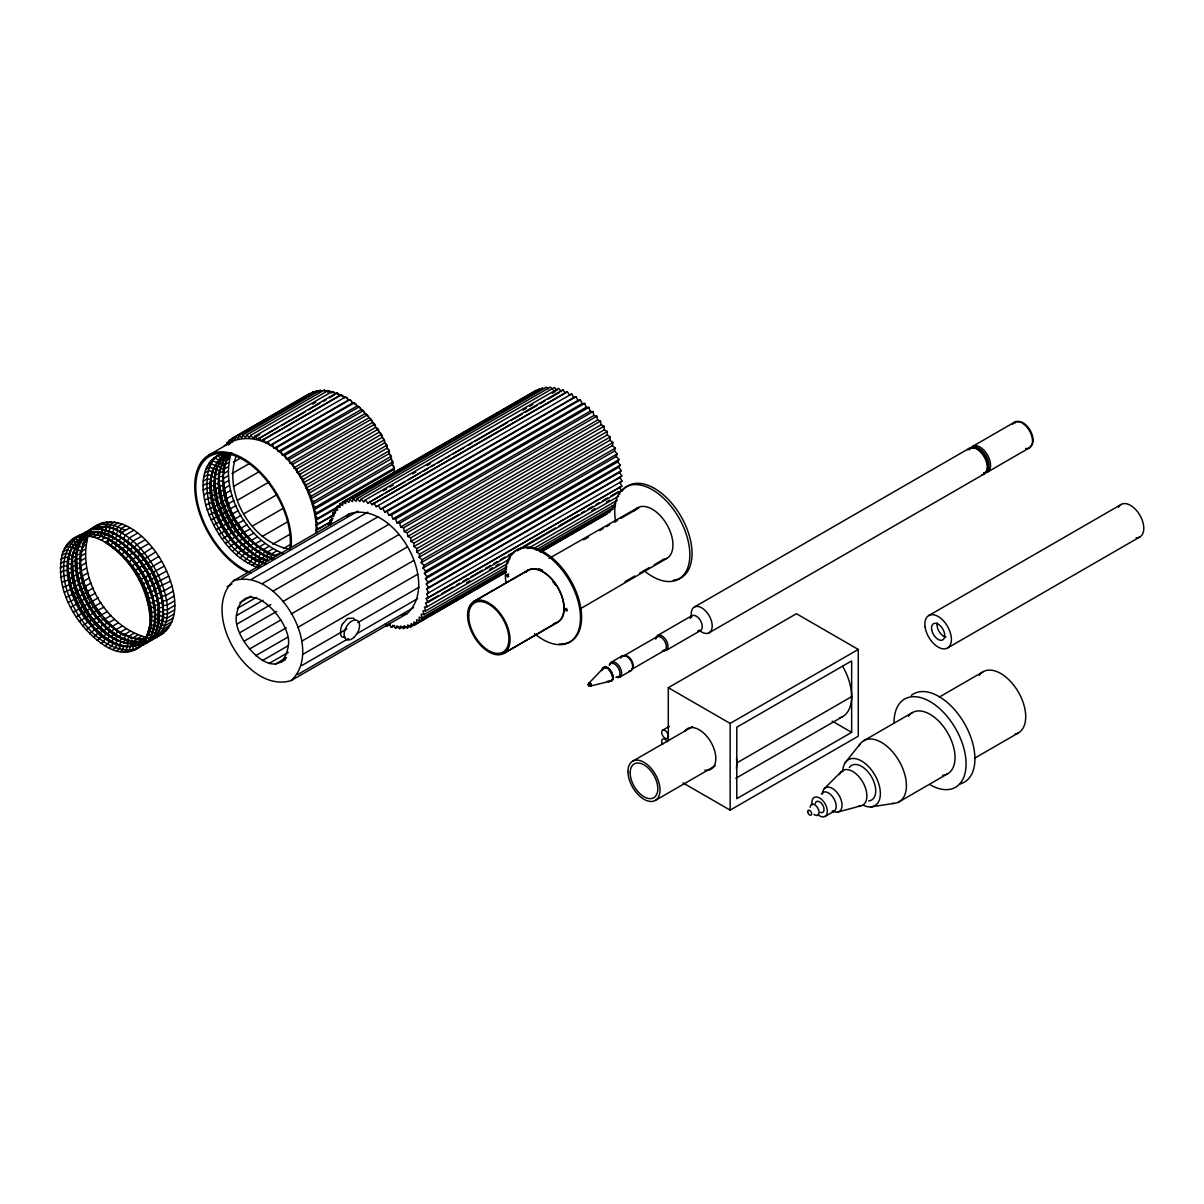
<?xml version="1.0" encoding="UTF-8"?>
<svg xmlns="http://www.w3.org/2000/svg" width="1204" height="1204" viewBox="0 0 1204 1204"><rect width="100%" height="100%" fill="white"/><g stroke="black" fill="none" stroke-linecap="round" stroke-linejoin="round"><path stroke-width="1.5" d="M311.415 394.159L309.609 393.573L232.297 438.211L232.282 441.627L228.308 445.028M536.036 390.382L342.749 501.978L342.734 505.409L339.769 504.009L340.025 507.561L337.105 506.493L337.602 510.165L334.742 509.412L335.495 513.16L332.71 512.738L333.719 516.546L331.025 516.456L332.274 520.278L329.715 520.534L331.175 524.357L328.752 524.929L332.003 523.063M385.476 623.747L387.101 625.99L388.817 624.184L391.39 627.374L392.895 625.282L395.589 628.262L396.853 625.899L399.638 628.669L400.676 626.05L403.536 628.578L404.318 625.719L407.253 627.991L407.78 624.921L410.73 626.908L411 623.657L413.98 625.358L413.98 621.941L416.945 623.326L416.689 619.774L419.624 620.843L505.71 571.147M145.413 570.636L139.574 561.275L135.51 564.24C121.86 539.949 78.817 516.381 62.909 551.853C53.412 586.107 73.911 623.025 101.136 643.222L103.619 641.852L105.094 638.677C116.999 648.203 139.182 651.725 146.903 635.26L148.002 634.628C159.816 600.164 136.488 561.711 107.848 543.049L106.765 543.681L105.485 541.86L120.882 553.81L131.432 566.602L135.48 563.638L138.52 568.544C142.975 560.748 152.878 577.559 143.908 577.574C154.022 596.251 162.359 623.205 147.475 641.551L144.435 639.821L146.361 637.398L149.943 638.752M101.136 643.222C141.846 672.931 164.466 622.107 144.239 589.343L148.92 587.552L146.256 582.254L150.831 580.208L148.002 575.211L152.472 572.923L143.652 558.912L129.385 543.245L113.838 532.725L102.34 529.098L91.835 529.429L85.288 532.093L80.578 535.931M147.941 642.123L144.886 643.056L151.207 640.513L158.115 634.026L162.344 624.259L163.533 616.252L162.751 602.617L160.553 592.819L152.095 572.863L164.256 566.091C152.14 541.153 119.377 507.17 90.751 529.218L98.186 524.628M316.05 532.559C318.413 493.188 279.96 425.644 233.726 440.709L208.879 455.052M140.01 640.122L145.232 637.067C105.44 625.764 77.643 577.619 87.757 537.511L85.213 538.986M136.759 648.821C156.851 634.388 150.229 604.724 141.771 585.4C135.811 572.291 127.398 560.221 116.653 550.574C93.491 531.882 122.943 555.345 124.9 558.641L132.711 552.892L136.413 557.798L140.311 554.608L143.697 559.529L155.617 551.974M158.717 635.862C183.791 622.257 174.776 586.649 164.256 566.091M258.243 567.746C232.839 558.776 215.892 534.425 207.269 509.864C201.218 491.909 199.081 464.94 219.023 454.886M283.106 553.419C246.564 538.7 220.648 493.926 230.626 455.052L228.083 456.527M87.696 535.298C63.887 573.811 98.126 635.546 142.268 639.745L143.366 639.113L133.177 638.03L122.161 633.304L121.062 633.936C118.218 644.456 99.39 620.797 95.778 617.306C88.283 607.719 82.504 596.793 78.877 585.189C74.031 568.89 71.879 546.435 87.049 534.892C80.457 540.205 77.492 548.723 76.65 556.91L72.135 556.835L72.391 570.786L74.543 582.074L69.712 583.383L72.842 593.572L79.765 608.532L88.885 622.212L92.783 619.037L96.847 623.717L100.128 620.587C110.678 632.22 125.713 643.794 142.373 641.01C133.945 644.17 124.494 640.408 116.984 636.299L115.268 639.836M62.909 587.281L70.449 584.422C66.897 569.537 66.25 550.544 78.877 539.603C63.707 551.146 65.859 573.616 70.705 589.9C74.332 601.518 80.111 612.43 87.591 622.016C91.685 625.087 105.485 646.247 109.173 636.329L110.271 635.697C119.121 641.627 130.574 646.322 141.184 642.484L141.515 645.826L139.393 647.015M76.65 556.91L77.598 574.91L72.707 575.994L74.543 582.074M129.897 631.332L123.44 635.125C93.626 614.717 66.536 569.071 88.795 534.666M266.219 564.029C227.3 554.728 190.443 489.923 221.747 457.114C204.274 473.849 211.272 501.933 220.437 521.227L213.559 524.899M214.974 485.077L217.111 498.29L220.392 509.277C214.071 516.185 208.442 497.628 217.412 499.585C213.575 483.963 213.213 462.787 228.414 453.005C194.596 481.073 225.976 538.775 256.828 556.534M223.357 476.317L225.073 464.262L229.588 454.691L228.504 455.323C210.158 492.632 237.895 542.342 274.948 556.173L276.047 555.541C244.126 544.178 224.185 509.232 223.357 476.317L218.391 476.709L221.506 497.222L226.412 511.745L236.646 530.031L251.079 546.24L266.566 556.805L267.649 553.419L268.748 552.786L270.208 554.698L276.679 550.935M317.45 532.695L316.185 530.212L318.277 528.977L316.185 525.335L318.082 523.8L315.809 520.278L317.51 518.442L315.087 515.056L316.562 512.934L313.988 509.728L315.237 507.336L312.558 504.325L313.552 501.677L310.767 498.877L311.52 496.003L308.66 493.444L309.157 490.359L306.237 488.071L306.493 484.791L383.805 440.152L381.247 434.463L375.738 427.345L297.328 472.615L296.801 468.943L293.866 467.829L293.084 464.067L290.224 463.284L289.186 459.476L286.401 459.025L285.137 455.187L282.443 455.067L280.938 451.244L278.365 451.455L276.649 447.677L274.211 448.219L272.3 444.502L270.012 445.375L267.905 441.748L265.798 442.937L263.51 439.43L340.837 394.792L344.224 397.666L345.277 397.064L347.384 398.268L348.438 400.089L350.635 400.315L352.637 402.949L355.932 404.288L356.79 406.184L359.108 406.937L371.013 419.504L375.738 427.345M306.237 488.071L384.663 442.786L384.151 439.821M610.232 436.962L609.992 440.243L612.911 442.53L612.415 445.615L615.274 448.174L614.522 451.048L617.306 453.848L616.297 456.497L618.976 459.507L617.742 461.9L620.301 465.105L618.826 467.227L621.249 470.613L619.563 472.45L621.821 475.971L619.925 477.506L622.016 481.148L619.925 482.383L621.821 486.115L428.534 597.711L426.637 593.978L428.729 592.744L426.637 589.102L428.534 587.567L426.276 584.045L427.962 582.209L425.539 578.838L427.014 576.701L424.44 573.495L425.689 571.102L423.01 568.092L424.004 565.444L421.219 562.644L421.972 559.77L419.112 557.226L419.624 554.126L416.689 551.838L416.945 548.557L610.232 436.962L607.283 434.945L607.267 431.514L604.303 429.783L604.032 426.216L601.067 424.786L407.78 536.382L407.253 532.71L404.318 531.596L403.536 527.849L400.676 527.051L399.638 523.243L396.853 522.792L395.589 518.969L392.895 518.849L391.39 515.026L388.817 515.237L387.101 511.444L384.663 511.986L382.752 508.269L380.464 509.142L378.357 505.514L376.25 506.703L373.962 503.197L567.265 391.601L569.537 395.108L571.659 393.919L573.766 397.546L576.039 396.673L577.965 400.39L580.403 399.848L582.119 403.641L584.692 403.415L586.182 407.253L588.876 407.373L590.141 411.196L592.94 411.648L593.963 415.455L596.838 416.253L597.62 420L600.54 421.114L601.067 424.786M589.508 686.009L588.711 683.39L590.562 683.42L590.968 685.844L588.696 685.497L588.982 683.119L604.273 667.197L606.861 667.302L609.721 669.228L613.333 676.753A7.811 4.515 60 0 1 613.167 678.86L610.955 681.313M101.979 530.212C102.46 521.001 117.029 530.768 121.83 532.424M106.072 527.849L106.434 524.297L110.949 521.678M158.311 619.037L158.401 607.945L163.353 607.328M161.547 621.67L162.63 621.038C167.898 584.391 143.637 544.208 109.037 531.28L110.196 527.518M611.737 680.892L590.652 685.964L588.696 685.347L589.117 682.954M589.433 685.693L590.351 683.225M588.365 684.158L591.239 684.85L588.771 683.33L588.922 685.407L590.457 685.964L588.41 684.971L588.621 683.721L591.254 685.106L588.41 684.971L589.945 682.939L588.967 685.708L591.239 685.332L589.734 685.919L590.562 683.42L588.711 683.39M289.863 549.295C251.305 542.357 222.845 493.053 236.119 456.181M236.42 615.635C243.569 569.943 292.963 620.828 288.343 645.615C281.194 691.322 231.815 640.423 236.42 615.635L263.029 600.284M291.202 680.546C325.095 649.212 277.642 567.024 233.561 580.704C199.668 612.038 247.121 694.241 291.202 680.546L407.178 613.588C441.07 582.254 393.618 500.066 349.536 513.747L233.561 580.704M68.447 556.368L68.056 559.183L72.571 559.273C73.444 550.108 77.237 540.34 85.544 535.494C46.234 566.241 95.974 656.707 142.779 641.837M76.424 553.057L76.83 550.228L81.315 550.529M215.411 471.517L215.004 474.346L219.519 474.436L222.198 463.119L227.586 454.54C201.414 489.877 235.292 549.024 274.392 559.318M101.362 532.89L102.34 529.098M105.455 530.543L106.434 526.735M109.534 528.18L110.076 524.628L114.561 522.039M589.734 683.27L590.998 684.715L590.457 685.964M126.902 647.707L127.428 644.155L128.527 643.523M130.98 645.344L131.522 641.792L132.606 641.16M135.074 642.981L135.6 639.444L136.699 638.812M308.66 493.444L387.086 448.174L386.77 445.269L384.663 442.786M387.086 448.174L388.516 449.453L389.193 453.607L391.481 457.716L390.969 459.04L392.323 460.56L392.414 464.458L394.25 468.717L393.512 469.786L315.087 515.056M318.007 391.571L316.336 390.939L318.894 391.435L316.336 390.939L239.024 435.577L238.482 438.647L235.532 436.661L235.262 439.911L232.297 438.211M542.763 387.748L349.476 499.344L348.949 502.414L345.984 500.428L345.714 503.678L342.749 501.978M588.861 683.24C588.726 686.084 591.721 686.611 590.366 683.767M589.569 685.377C587.973 682.728 588.289 686.16 590.893 685.332M154.94 625.117L150.003 625.072L146.903 635.26L147.58 638.18L145.684 639.249M140.793 645.419C163.398 640.724 163.112 604.197 152.411 584.632L168.726 576.084M99.766 536.638L102.009 532.228L109.745 535.088L121.469 542.417L133.072 553.93L136.353 550.785L138.249 550.935L140.447 548.437L148.845 543.561M70.69 540.777L74.859 538.399L77.778 540.235L81.451 537.857L81.21 534.456L87.757 531.777L98.261 531.461L102.009 532.228L103.845 534.275L105.666 530.136L107.939 531.912M602.391 669.891L603.309 667.859M392.73 461.915L315.237 507.336M122.959 532.951L116.773 530.076L117.676 526.63L122.116 524.056M123.47 643.297L125.472 639.219M262.261 563.171L264.248 559.092L267.875 560.266L266.776 560.898L263.164 559.725L255.76 556.173L254.48 559.469L258.393 561.515L260.576 557.512L264.248 559.092M266.34 560.808L268.341 556.73L271.953 557.903L270.855 558.536M270.433 558.46L272.42 554.367M588.696 683.661L588.38 684.685M320.761 391.134L322.567 390.984L320.038 390.352L242.726 434.99L241.944 437.85L239.024 435.577M548.377 388.847L546.466 387.161L353.178 498.757L352.396 501.616L349.476 499.344M230.777 510.737L232.688 514.138L228.233 516.426L233.742 525.681L229.543 528.436L224.14 518.789L228.609 516.501L222.168 501.27L226.924 499.705L223.237 485.483M264.985 543.591L258.529 547.338L247.452 536.773L237.835 523.319M161.607 561.245L137.241 575.346L134.547 570.5L140.206 580.012L139.393 580.448M138.52 568.544L144.299 577.649L139.83 579.937L142.659 584.918L141.771 585.4M142.719 565.79L146.813 563.427L149.507 568.273M391.074 456.361L313.552 501.677M158.266 626.622L154.458 625.764L153.435 629.165L157.167 630.204M163.112 620.391L158.175 620.361L158.582 623.01L155.181 622.077C157.679 588.636 137.286 554.713 108.225 538.73L109.745 535.088M116.397 534.004L117.917 530.362M115.524 644.005L117.706 639.986M119.602 641.642L121.785 637.638M107.848 543.049L109.128 539.753L121.935 549.34L128.978 556.278M262.653 554.743L265.03 550.83M325.456 390.909L323.936 390.262L326.434 390.999L323.936 390.262L246.624 434.9L245.586 437.519L242.726 434.99M553.163 389.84L550.363 387.071L357.076 498.667L356.053 501.3L353.178 498.757M150.41 637.172L153.344 639.008C183.324 602.391 136.97 530.076 95.191 528.872M389.088 450.808L311.52 496.003M145.232 539.738L136.789 544.629L133.689 547.955L129.385 543.245L126.014 546.992L117.571 539.603L115.659 543.019L114.576 543.651L113.041 542.206L110.482 545.999C100.444 537.977 85.514 532.349 73.339 538.971M68.011 569.928L71.804 589.268L77.568 603.701L85.604 617.246L95.899 630.174L99.45 626.592L111.355 637.383L113.266 633.966L114.35 633.334L115.449 635.02L117.345 631.603L118.444 630.971L119.527 632.657L125.984 628.879M254.48 559.469L250.582 557L253.141 553.208L262.036 559.408L258.138 557.362L260.937 553.178L268.341 556.73M266.129 557.061L264.654 555.149L262.472 559.168L254.661 554.638L257.22 550.845L260.937 553.178M331.792 393.016L328 390.668L250.673 435.306L249.409 437.669L246.624 434.9M327.834 392.399L328.466 391.21L330.438 391.511M557.121 390.472L554.427 387.477L361.14 499.073L359.861 501.436L357.076 498.667M111.791 637.127L107.924 634.282L109.579 631.272L110.678 630.64L114.154 634.072M223.568 527.623L231.755 539.738L242.471 551.221L246.278 554.412L249.454 550.514L253.141 553.208M588.425 683.977L588.982 684.986L588.41 684.354M342.327 624.289L347.414 618.495L353.178 618.134A11.077 7.179 -67 0 1 354.608 619.383M149.507 638.993C165.7 604.273 141.079 563.156 113.041 542.206M150.44 635.035L153.585 636.645C172.623 595.363 132.109 530.362 87.757 531.777M157.378 636.645L152.02 639.76C178.282 624.605 165.64 586.784 153.405 566C144.615 551.537 132.816 538.248 117.48 530.618C115.449 525.38 81.3 527.713 102.776 526.404M591.104 684.308L590.968 685.452M386.77 445.269L309.157 490.359M250.673 435.306L253.382 438.301L254.872 436.194L332.184 391.556L335.871 394.114L336.729 393.196L340.025 395.664L342.026 395.348M567.265 391.601L565.338 393.106L562.9 389.75L561.199 391.556L558.611 388.365L365.324 499.961L363.834 502.068L361.14 499.073M246.715 554.156L239.205 547.429L242.32 544.118L250.357 552.064L253.547 548.151L257.22 550.845M845.328 762.478L859.852 744.328M228.504 455.323L230.581 452.809M92.317 626.336L96.034 622.95L107.924 634.282M216.389 512.769L222.635 526.043L235.186 543.847L238.904 540.461L254.661 554.638M225.494 543.335L235.653 536.548L239.265 541.484L242.997 538.098L254.45 549.701L257.626 545.788L258.529 547.338M234.645 527.608L243.358 539.136L245.992 536.382L247.091 535.75L247.452 536.773L253.818 533.086M608.607 681.855L610.157 681.253M254.872 436.194L257.445 439.385L336.473 392.94L338.791 393.979M365.324 499.961L367.897 503.152L562.9 389.75M824.364 788.575L841.175 771.764M85.74 563.036L80.111 566.316L80.969 567.837L76.469 568.423L79.976 584.557L85.74 598.99C74.768 597.575 93.611 627.495 96.862 616.674L107.773 628.985L110.046 625.869L111.144 625.237L111.867 626.622L118.293 622.859M235.849 537.375L238.648 534.817L250.342 528.992M346.948 516.155L349.536 513.747M601.278 670.523L602.497 669.409M95.929 527.066L89.382 529.73L84.656 533.568M226.487 455.172L228.82 453.035M86.583 567.942L80.879 571.268L81.676 572.562L76.785 573.631L79.298 583.744L83.543 594.234L78.967 596.266L89.728 615.5L93.777 612.52L100.489 621.61L103.123 618.856L104.221 618.224L104.582 619.262L110.949 615.53M232.116 495.506L226.247 498.907L228.564 504.551L219.805 508.72L221.837 513.792L232.598 533.011L247.046 524.658M601.533 669.59L602.828 668.551M259.161 437.579L261.599 440.935L263.51 439.43M369.613 501.346L372.051 504.702L373.962 503.197M265.798 442.937L345.277 397.064L346.331 397.606M133.87 650.205L138.942 647.601L138.686 644.2L142.238 641.882L140.085 643.117M90.466 535.027L83.166 537.134L80.502 535.133C35.954 564.089 88.313 659.822 136.112 648.956L136.007 645.479L139.784 643.568M92.798 611.617L83.046 593.918L87.621 591.871L83.964 583.082M144.299 577.649L141.59 572.833M233.17 515.703L235.141 518.804L216.208 529.745M233.726 440.709L232.282 441.627L229.317 440.243L229.573 443.794L226.653 442.726L229.874 440.86M602.497 668.235L603.926 667.377M122.116 626.05L115.659 629.827L114.756 628.277L113.673 628.909L111.581 632.19M128.963 636.239L133.81 633.394M137.677 635.035L131.206 638.842L129.55 636.856L128.467 637.488L127.127 641.19M135.014 640.077L141.5 636.269M82.7 543.395L86.583 541.138M81.782 547.368L85.74 545.066M85.228 549.25L79.87 552.365L80.743 554.562L76.228 554.472M79.614 556.835L85.048 553.659M79.69 561.5L85.228 558.265M87.757 572.923L81.962 576.31L84.054 582.194L75.205 586.107L78.29 594.58M83.377 581.397L89.246 577.965M91.052 583.022L85.108 586.483L85.695 587.04L76.936 591.209L79.449 596.582L68.312 602.391M93.159 588.034L87.139 591.555L94.845 606.199L101.151 615.139L107.472 611.451M89.442 596.552L95.537 593M98.186 597.861L73.339 612.204M101.076 602.572L90.767 608.562L88.193 603.64M104.176 607.117L97.855 610.157C89.999 611.617 97.524 621.625 100.955 614.311L101.151 615.139M114.561 619.353L108.149 623.1L105.771 620.542M151.629 639.143L154.293 637.593M154.849 638.421L164.256 632.672M580.253 608.848L666.896 558.355M93.46 527.367L101.076 523.243M89.924 530.528L93.159 528.646M96.41 525.952L104.176 522.28M99.571 524.959L107.472 521.753M166.634 571.057L150.334 579.892L153.013 585.189L148.333 586.995L149.522 590.171M170.532 581.126L158.296 587.025L161.607 599.547M172.037 586.167L164.211 590.712L159.816 591.781L160.117 593.075L155.722 594.144L156.52 597.274M173.21 591.149L165.46 595.664L161.02 596.477L161.381 598.012L156.926 598.839L157.288 600.375L152.848 601.187L154.112 608.803M174.053 596.055L166.393 600.51L161.908 601.082L162.48 605.582L166.995 605.236L174.565 600.826M262.397 550.183L268.853 546.42M174.746 605.431L167.251 609.796L162.736 609.916M272.766 548.873L266.31 552.636L270.208 554.698M174.565 609.856L167.175 614.16L162.66 614.07M174.053 614.04L166.754 618.284L163.353 617.366M173.21 617.953L165.986 622.152L162.63 621.038M172.037 621.58L164.903 625.734L161.607 624.455M170.532 624.891L163.488 629L160.252 627.555M161.757 631.919L168.726 627.856M166.634 630.46L159.741 634.478L156.686 632.747M213.559 458.318L220.437 454.074L223.237 456L232.237 453.186M216.208 456.527L221.942 453.472M211.182 460.53L217.728 455.91L220.648 457.746L224.32 455.368L223.237 456M209.075 463.134L215.275 458.167L218.315 459.898L219.414 459.266M118.293 522.837L113.838 525.411L102.912 524.402M137.677 533.056L129.189 537.962L127.549 540.987L126.45 541.604L125.111 540.325L123.455 543.335L122.356 543.967L121.469 542.417L118.278 546.33L116.938 545.036L114.184 548.693L112.83 547.399M141.5 536.231L133.042 541.138L130.107 544.629L126.45 541.604M152.321 547.654L140.507 555.435M158.717 556.519L146.707 563.818M251.019 540.611L257.43 536.894M261.163 540.415L254.736 544.148L254.014 542.748L252.915 543.38L250.643 546.496L246.399 541.755L242.847 545.322L238.904 540.461M229.317 440.243L312.844 392.022L315.418 392.369M224.29 445.63L227.511 443.779M81.21 534.456L78.937 536.036M253.382 438.301L259.778 434.599M312.588 404.108L315.794 402.256M77.568 536.563L80.367 538.489L81.451 537.857M81.872 537.872L82.956 537.24M83.166 537.134L87.275 535.554L86.176 536.186L83.663 534.14L79.329 536.623M224.742 455.398L225.825 454.766M207.269 466.098L211.212 463.811L213.093 460.801L216.238 462.411L217.337 461.779M76.544 541.74L75.446 542.372L72.406 540.656L68.312 542.989M79.524 540.024L80.623 539.392M83.618 537.661L84.716 537.029M222.394 457.535L223.492 456.903M229.046 453.697L230.145 453.065M74.467 544.253L73.369 544.885L70.223 543.29L66.205 545.578M77.447 542.537L78.546 541.905M81.541 540.175L82.64 539.543M85.634 537.812L86.718 537.18M220.317 460.048L221.416 459.416M224.411 457.686L225.509 457.053M98.261 531.461L97.283 535.253L93.807 534.937M205.779 469.409L209.631 467.182L211.212 463.811L214.432 465.271L215.531 464.639M257.445 439.385L278.259 427.375M281.45 425.524L305.455 411.663M308.66 409.811L319.858 403.355M323.063 401.504L326.269 399.653M329.46 397.802L334.276 395.032M72.661 547.128L71.563 547.76L68.342 546.3L64.399 548.542M75.656 545.397L76.755 544.765M79.735 543.034L80.834 542.402M84.927 540.039L83.829 540.671L80.593 539.226M218.526 462.908L219.625 462.276M223.703 459.913L222.605 460.545L219.384 459.1M226.698 458.197L227.797 457.565M204.605 473.037L208.367 470.854L209.631 467.182L212.927 468.461L214.026 467.829M225.569 460.921L229.452 458.679M71.156 550.318L70.058 550.95L66.762 549.656L62.909 551.853M75.235 547.955L74.151 548.588L70.84 547.308M79.329 545.608L78.23 546.24L74.934 544.945M82.323 543.877L83.422 543.245M217.021 466.114L218.105 465.481M222.198 463.119L221.1 463.751L217.804 462.456M225.193 461.388L226.292 460.756M261.599 440.935L340.025 395.664M69.952 553.825L65.498 553.343L61.735 555.48M72.947 552.094L74.031 551.462M78.125 549.099L73.67 548.618M82.203 546.751L77.763 546.255M212.822 471.336L208.367 470.854C200.963 508.901 224.712 552.064 260.711 566.362M216.901 468.973L212.461 468.491M220.994 466.625L216.539 466.129M225.073 464.262L220.633 463.781M114.034 528.722L112.694 532.439L111.596 533.071L109.504 531.34L107.502 535.434L105.41 533.703L103.424 537.797L101.768 535.81L97.253 538.399M203.747 476.95L207.434 474.827L211.919 475.113M224.651 464.879L228.609 462.607M233.395 462.185L239.792 458.498M287.801 430.776L291.007 428.925M69.049 557.602L64.564 557.317L60.877 559.408M73.143 555.24L68.658 554.954M216.013 472.766L211.528 472.465M220.106 470.403L215.606 470.102M125.984 525.712L121.559 528.27L119.392 532.273M72.135 556.835L73.504 577.273L68.613 578.341L68.116 575.045M113.838 532.725L111.204 536.999L114.937 538.956L117.3 535.043L119.015 536.593L120.114 535.961L121.393 532.68L129.897 527.773M203.235 481.133L206.832 479.057L211.347 479.147M222.74 469.876L228.098 466.791M101.136 540.054L105.666 537.451M68.477 561.636L63.962 561.546L60.366 563.592M215.441 476.784L210.926 476.709M223.613 472.073L219.098 471.983C217.367 496.469 228.113 520.534 243.795 538.88M270.012 445.375L348.438 400.089M272.3 444.502L349.611 399.863L350.635 400.315M105.049 542.116L109.579 539.497L110.843 541.318L111.942 540.686L113.658 537.134L114.937 538.956M203.07 485.558L206.576 483.526L211.106 483.406L210.67 481.164L215.185 481.043M223.839 473.563L227.917 471.2M68.237 565.895L63.707 566.015L60.2 568.002M80.487 558.807L75.972 558.927L76.484 565.609L71.518 566.211L72.391 567.972L71.292 568.604L67.876 568.318M274.211 448.219L352.637 402.949M133.81 530.227L125.306 535.133L123.846 538.293L122.748 538.925L121.213 537.496L118.654 541.288M203.235 490.163L206.652 488.192L211.167 487.846L210.218 481.419M212.22 499.224L211.483 495.867L216.374 494.784L214.809 488.553L219.745 487.71L218.481 481.374L223.432 480.757M223.944 478.214L228.098 475.821M232.011 473.563L249.604 463.405M276.649 447.677L353.976 403.039L354.894 403.43M68.297 570.335L63.782 570.681L60.366 572.622M80.563 563.246L76.048 563.592M215.26 485.483L210.309 486.085L210.58 489.306M278.365 451.455L356.79 406.184M203.747 494.934L207.088 493.023L211.573 492.436M218.902 486.19L223.839 485.362L222.981 483.827L228.609 480.592M280.938 451.244L359.108 406.937M76.875 570.199L71.939 571.042L72.451 574.338M204.605 499.841L212.295 497.147L211.483 495.867M215.576 493.505L219.369 493.068L220.467 492.436L219.655 491.142L224.546 490.073L223.748 488.779L229.452 485.483M282.443 455.067L360.854 409.796M69.426 579.636L61.735 582.284M285.137 455.187L363.217 410.805M233.395 486.551L258.98 471.772M73.79 581.02L77.538 580.343L78.636 579.711L77.884 578.657L82.715 577.348L81.24 572.953M129.069 549.099L126.601 552.049L125.502 552.681L124.539 551.718L121.423 555.029L120.385 554.096M205.779 504.822L213.319 501.948L212.581 500.894M222.168 501.27L222.845 502.068C217.006 507.606 213.755 495.732 221.506 497.222L219.655 491.142M230.626 490.479L224.832 493.821L225.584 494.859L220.753 496.183L221.686 499.57M286.401 459.025L364.827 413.755M129.596 550.318L133.147 546.736L133.689 547.955M289.186 459.476L367.19 415.004M74.242 580.764L75.882 586.905L64.399 592.308M207.269 509.864L218.752 504.431M290.224 463.284L368.635 418.014M293.084 464.067L371.013 419.504M143.697 559.529L139.604 561.892L136.218 556.97L128.241 562.509L127.474 561.997M233.937 500.563L227.977 503.994L230.491 509.382L211.182 519.932M209.075 514.906L216.314 511.64M237.474 500.247L269.455 481.781M293.866 467.829L372.292 422.559M296.801 468.943L374.64 424.275M230.009 509.066L236.029 505.59M297.328 472.615L300.278 474.045L378.071 429.271M232.312 514.063L238.407 510.541M138.641 568.137L134.442 570.892L128.045 561.681M89.818 596.627L85.364 598.915L87.937 603.806M300.278 474.045L300.548 477.612L378.974 432.326M234.885 518.969L241.056 515.402M243.945 513.732L277.522 494.347M300.548 477.612L303.513 479.342L381.247 434.463M306.493 484.791L303.528 482.774L381.954 437.488M243.945 520.113L233.636 526.073M143.878 590.427L144.841 589.9L142.162 584.617L146.256 582.254M252.388 526.088L282.774 508.539M149.717 615.169L151.087 614.416L146.045 594.114L154.895 590.186L154.217 589.388L155.316 588.756L158.973 587.838L156.505 582.269M310.767 498.877L389.193 453.607M96.847 623.717L92.783 619.037M147.475 641.551L139.769 646.849L137.105 644.847C121.529 649.904 105.997 639.459 95.357 628.955L89.713 633.695M262.683 563.261L263.781 562.629L249.047 555.571L238.226 546.466L232.583 551.251M250.492 539.392L246.94 542.974L246.399 541.755M312.558 504.325L390.969 459.04M262.216 536.457L287.801 521.693M98.879 632.311L93.43 637.217M313.988 509.728L392.414 464.458M99.601 633.71L102.972 629.948L106.223 633.47M316.562 512.934L393.874 468.296L393.708 466.068M158.672 604.965L154.834 605.176L153.736 605.808L154.579 607.328L150.741 607.538L149.642 608.17L150.5 609.691L149.206 610.398M105.094 638.677L106.178 638.045L107.261 639.745M150.214 612.655L155.181 612.053M154.308 610.293L159.259 609.691L158.401 607.945M261.313 548.482L258.318 552.531M339.769 504.009L539.272 388.832M337.105 506.493L340.356 504.611M272.766 544.163L290.36 534.004M317.51 518.442L340.055 505.424M315.809 520.278L338.219 507.336M113.989 638.03L111.174 642.199L108.571 640.558M116.984 636.299L118.067 635.667L119.346 637.488M252.765 557.903L250.402 561.817L247.919 563.231M255.76 556.173L256.858 555.541M332.71 512.738L335.961 510.857M163.609 611.888L159.741 611.647L158.642 612.279L159.078 614.507L154.564 614.627L155 616.869L151.569 616.358M318.082 523.8L334.185 514.499M331.025 516.456L334.276 514.575M113.612 642.349L111.43 646.367L108.947 647.737M125.878 635.276L123.26 639.535M154.488 618.781L159.003 618.871L158.567 616.418L159.665 615.786L163.533 616.252M316.185 525.335L332.184 516.095M155.361 620.978L151.493 620.511M254.044 559.709L258.393 561.515M329.715 520.534L332.951 518.653M117.3 643.929L115.298 648.023L112.83 649.392M121.378 641.566L118.94 645.916M260.169 561.44L258.168 565.534L255.7 566.933M383.323 490.811L386.574 488.929M389.81 487.063L393.061 485.182M412.551 473.924L415.801 472.058M427.179 465.496L430.43 463.615M523.018 410.158L526.253 408.291M529.504 406.41L532.755 404.529M552.245 393.287L555.495 391.405M283.316 548.648L291.308 544.027M318.277 528.977L331.16 521.543M316.185 530.212L330.588 521.889M120.912 645.118L119.106 649.257L116.653 650.611M123.907 643.387L125.005 642.755M127.985 641.025L129.084 640.393M132.079 638.662L133.177 638.03M154.458 625.764L153.375 626.396L154.172 628.985L150.38 628.127L149.281 628.759L150.094 631.347L148.363 632.311M367.897 503.152L382.526 494.709M385.762 492.842L405.266 481.585M408.502 479.704L419.88 473.142M423.131 471.276L428.007 468.461M431.243 466.58L434.493 464.699M437.744 462.833L442.62 460.018M445.871 458.137L449.122 456.271M452.358 454.39L463.736 447.828M468.612 445.013L471.863 443.132M475.098 441.266L507.591 422.499M510.842 420.632L522.205 414.071M525.456 412.189L536.833 405.628M540.084 403.746L544.945 400.932M548.196 399.066L559.574 392.489M124.433 645.886L123.35 646.518L122.808 650.07L120.385 651.409M227.089 586.724L231.92 583.925M242.004 578.101L357.979 511.143M162.344 624.259L158.552 623.401C163.804 586.754 139.544 546.571 104.944 533.643M372.051 504.702L565.338 393.106M127.85 646.247L126.751 646.879L126.39 650.431L123.997 651.77M130.83 644.516L131.928 643.884M134.923 642.168L136.022 641.536M139.017 639.806L140.1 639.173M161.261 627.841L157.513 626.802M131.101 646.202L130.017 646.834L129.821 650.371L127.474 651.68M134.095 644.471L135.194 643.839M138.189 642.108L139.273 641.476M146.361 637.398L145.263 638.03L145.85 641.1L143.878 642.214M134.201 645.72L133.102 646.352L133.072 649.874L130.769 651.168M137.196 644.005L138.279 643.372M151.674 635.832L148.002 634.628M155.752 633.47L152.08 632.266M376.25 506.703L571.659 393.919M251.832 579.079L367.807 512.121M158.115 634.026L154.533 632.687M136.714 647.782L139.769 646.849M143.848 644.486L141.244 645.163M380.464 509.142L573.766 397.546M382.752 508.269L576.039 396.673M384.663 511.986L577.965 400.39M387.101 511.444L580.403 399.848M262.382 583.564L378.357 516.606M388.817 515.237L582.119 403.641M391.39 515.026L584.692 403.415M239.897 602.662L251.109 596.191M237.308 608.396L256.422 597.365M392.895 518.849L586.182 407.253M395.589 518.969L588.876 407.373M272.932 591.254L388.907 524.297M396.853 522.792L590.141 411.196M399.638 523.243L592.94 411.648M400.676 527.051L593.963 415.455M237.308 623.913L270.765 604.589M403.536 527.849L596.838 416.253M282.759 601.639L398.735 534.681M404.318 531.596L597.62 420M407.253 532.71L600.54 421.114M239.897 632.642L276.739 611.376M407.78 536.382L410.73 537.812L604.032 426.216M410.73 537.812L411 541.379L604.303 429.783M244.036 641.22L280.863 619.955M291.202 613.995L407.178 547.037M411 541.379L413.98 543.109L607.267 431.514M416.945 548.557L413.98 546.541L607.283 434.945M416.689 551.838L609.992 440.243M249.409 649.091L286.236 627.826M419.624 554.126L612.911 442.53M297.674 627.48L413.649 560.522M419.112 557.226L612.415 445.615M255.669 655.698L287.696 637.202M421.972 559.77L615.274 448.174M421.219 562.644L614.522 451.048M424.004 565.444L617.306 453.848M262.382 660.605L288.012 645.811M423.01 568.092L616.297 456.497M301.752 641.175L417.728 574.218M425.689 571.102L618.976 459.507M424.44 573.495L617.742 461.9M269.094 663.464L288.313 652.357M275.355 664.081L286.567 657.61M427.014 576.701L620.301 465.105M280.743 662.411L285.544 659.641M425.539 578.838L618.826 467.227M303.137 654.163L346.887 628.909M357.769 622.618L419.112 587.206M427.962 582.209L621.249 470.613M426.276 584.045L619.563 472.45M428.534 587.567L621.821 475.971M426.637 589.102L619.925 477.506M301.752 665.541L348.468 638.572M356.519 633.921L417.728 598.584M426.637 593.978L622.016 481.148M514.048 552.696L427.962 602.406L426.276 598.614L621.821 486.115M297.674 674.541L413.649 607.584M427.164 602.045L438.527 595.483M441.778 593.602L453.156 587.04M456.406 585.174L459.642 583.293M462.893 581.412L467.769 578.597M471.02 576.731L482.383 570.169M485.633 568.288L490.51 565.474M493.76 563.592L497.011 561.726M500.262 559.845L505.123 557.031M508.374 555.164L511.625 553.283M523.003 546.721L555.48 527.969M558.731 526.088L578.221 514.83M581.472 512.964L584.723 511.083M587.973 509.202L592.835 506.387M596.085 504.521L599.336 502.64M602.587 500.759L607.463 497.959M610.714 496.078L618.826 491.382L619.819 493.941M387.101 625.99L390.352 624.123M517.299 550.83L621.249 490.811L619.563 487.018M466.685 582.676L469.921 580.795M489.426 569.552L492.662 567.671M495.913 565.79L499.163 563.923M591.751 510.466L595.002 508.585M606.364 502.023L609.615 500.142M391.39 627.374L394.641 625.493M506.899 563.999L425.689 610.879L424.44 607.057L427.014 606.816L509.849 558.987M527.713 548.663L618.675 496.153M395.589 628.262L398.84 626.396M534.516 548.061L617.351 500.232M399.638 628.669L402.888 626.787M506.448 569.161L421.972 617.938L421.219 614.175L424.004 614.597L506.854 566.783M536.081 549.897L615.68 503.949M403.536 628.578L406.786 626.697M538.925 550.409L615.274 506.342L614.762 503.829M407.253 627.991L413.74 624.244M539.813 551.447L612.911 509.247L612.415 505.59M410.73 626.908L506.282 571.749M540.385 552.064L610.232 511.73M413.98 625.358L506.553 571.9M542.297 551.266L607.267 513.762M508.69 573.872L506.478 575.151L507.591 577.062L508.69 576.43L507.591 574.504M527.939 570.214L473.819 601.473L528.074 570.44M583.684 539.828L588.545 537.029M599.863 530.497L603.099 528.631M606.319 526.765L609.555 524.899M614.416 522.1L617.637 520.233M620.873 518.367L638.662 508.103M625.057 581.607L634.749 576.009M639.61 573.209L649.302 567.611M654.163 564.811L663.856 559.213M557.934 622.167L503.814 653.411L557.798 621.941A29.739 17.172 60 0 0 556.444 585.4A29.739 17.172 60 0 0 525.712 572.321M694.287 607.072L969.325 448.294M972.636 446.383L1014.611 422.152M611.271 662.23L622.302 655.849M657.655 635.441L691.894 615.68M623.807 655.894L656.933 636.765M664.743 650.295L631.618 669.424A7.811 4.515 60 0 0 631.934 660.996A7.811 4.515 60 0 0 624.545 655.608M619.849 677.115L630.896 670.733M666.248 650.326L700.487 630.565M709.126 632.777L984.165 474M987.476 472.088L1029.45 447.843M668.295 740.626L668.295 687.695L796.431 613.724L858.271 649.438L858.271 736.171L730.151 810.141L682.954 782.886M662.636 730.196L669.273 726.373M632.672 761.184L692.646 726.569M668.295 687.695L730.151 723.408L858.271 649.438M928.766 615.545L1121.18 504.461M655.322 800.419L715.296 765.804M736.773 762.945L851.649 696.634M947.503 648.008L1139.917 536.924M735.81 778.296L842.589 716.651M851.649 732.348L736.773 798.658L736.773 727.231L851.649 660.921L851.649 732.348L832.114 721.061M863.825 740.656L912.421 712.587M939.165 697.146L983.111 671.757M825.086 816.417L833.92 811.315M899.132 801.789L947.729 773.721M974.472 758.279L1018.418 732.905M86.086 536.021L90.526 533.477M89.713 536.382L94.168 533.808M93.43 537.18L97.93 534.591M219.083 534.471L229.648 528.044L236.285 537.119M222.198 539.016L232.553 532.394L234.765 535.915M275.701 555.42L280.562 552.621M82.624 536.111L87.004 533.583M228.956 547.429L234.825 542.823L239.205 547.429M549.024 558.46L637.684 507.757M236.315 554.758L241.748 549.822L242.907 550.965L245.842 547.474L249.093 550.996M60.877 577.393L64.203 575.497L67.605 575.557L68.703 574.925L68.297 573.134L72.782 572.562L71.668 567.821M240.123 557.949L245.375 552.862L246.278 554.412M66.205 597.365L77.523 591.766L74.272 582.721M70.69 607.343L81.27 601.278M244.006 560.778L246.489 559.363L249.047 555.571L250.146 557.256M251.817 565.278L254.3 563.878L256.482 559.86L257.957 561.771M76.213 616.915L90.872 608.17L93.807 613.137M79.329 621.46L89.683 614.883L93.415 619.608M82.624 625.794L88.69 621.399L88.885 622.212M86.086 629.888L91.956 625.312L103.845 636.645L114.214 643.312M147.189 635.938L148.995 634.929L148.242 632.16L149.341 631.528L153.089 632.567L152.336 629.797M141.771 644.802L143.833 643.658L143.336 640.453M149.717 624.199L151.268 623.341M149.206 628.383L150.846 627.465L150.003 625.072M97.253 640.393L102.506 635.351L103.845 636.645L106.584 632.988L111.355 637.383M149.883 619.789L151.358 618.976M148.363 605.507L149.853 602.918L153.645 602.482L150.124 591.751M105.049 645.675L107.532 644.306L109.895 640.393L111.174 642.199M116.653 550.574L117.841 551.703L120.776 548.211L121.935 549.34L123.019 548.723L125.306 545.593L126.014 546.992M147.189 600.51L148.649 598.222L152.381 597.545L151.629 596.492L152.727 595.86L156.475 595.182L154.217 589.388M145.684 595.483L146.722 594.911L146.045 594.114M123.997 557.903L124.9 558.641M604.664 667.076L603.174 667.844L609.254 668.792M80.367 538.489L84.265 536.502M603.957 667.648L605.492 667.001M426.276 598.614L428.534 597.711M589.433 685.949L590.366 686.054M611.512 680.727L612.354 680.41M604.829 667.693L606.395 667.151M219.083 455.127L225.494 453.652L232.583 453.923M402.121 615.154L407.178 613.588M141.274 641.642L144.179 640.769M605.762 667.934L607.343 667.498M837.894 812.023L860.86 805.867M611.918 679.944L612.836 679.718M427.962 602.406L425.539 602.978L427.014 606.816M606.726 668.401L608.306 668.054M612.159 679.026L613.167 678.86M870.989 806.906L893.955 803.384M142.268 639.745L145.368 639.279M345.036 637.277L342.237 637.067A11.077 5.508 -53.9 0 1 340.702 632.476A11.077 7.179 -67 0 1 342.237 624.44M608.607 669.875L610.157 669.695M609.48 670.839L611 670.733M612.159 676.798L613.333 676.753M610.277 671.937L611.737 671.877M610.955 673.111L612.354 673.081M611.918 675.579L613.167 675.564M611.512 674.345L612.836 674.33M211.167 490.66L215.651 490.073L214.809 488.553M425.689 610.879L423.01 610.804L424.004 614.597M214.839 483.466L218.255 483.752L219.354 483.12L218.481 481.374M214.748 478.816L219.278 478.68L218.661 472.239M67.8 563.653L71.217 564.164L72.315 563.532L71.442 561.546L76.409 561.169L75.521 559.183L75.611 563.848M152.095 572.863L154.925 577.845M224.14 518.789L220.437 521.227M333.553 392.173L332.184 391.556L334.577 392.504M421.972 617.938L419.112 617.185L419.624 620.843M219.7 467.754L223.086 468.672L224.185 468.04L223.342 465.647M72.737 552.591L76.138 553.524L77.237 552.892L76.379 550.484M116.773 530.076L113.116 528.917L113.838 525.411L125.472 530.317M100.865 536.006L108.225 538.73M609.254 681.118L607.207 681.404M320.038 390.352L321.649 390.999M329.445 391.3L328.466 391.21M337.752 393.527L336.729 393.196M343.08 395.905L340.988 394.897M345.217 397.109L347.384 398.268M351.673 401.067L349.581 399.653M120.836 633.485L123.44 635.125M119.783 637.232C98.713 624.349 84.536 602 78.32 578.402M113.101 637.954L115.704 639.595M355.932 404.288L353.856 402.663M360.101 407.87L358.085 406.079M364.18 411.828L362.208 409.857M251.651 552.997L254.225 554.893M248.009 555.104L250.582 557M116.954 630.776L119.527 632.657M368.123 416.102L366.227 413.98M371.901 420.663L370.079 418.405M375.482 425.494L373.767 423.116M378.839 430.535L377.228 428.052M219.805 508.72L222.319 514.108M110.633 625.448L107.623 621.881L104.507 625.192L103.529 624.244L102.445 624.876L99.977 627.811L96.034 622.95M98.367 632.521L95.357 628.955M381.954 435.773L380.464 433.199M309.609 393.573L310.707 394.641M384.783 441.146L383.444 438.512M387.342 446.624L386.138 443.945M389.569 452.162L388.516 449.453M391.481 457.716L390.593 455.007M393.046 463.254L392.323 460.56M235.653 536.548L239.716 541.228M235.623 543.591C223.131 529.143 214.237 511.279 211.422 492.301M92.753 626.08L80.201 608.276L71.563 588.214M393.512 469.786L394.957 472.796M216.66 498.531L217.412 499.585M69.712 583.383L70.449 584.422M233.034 532.755L224.576 518.533L218.526 503.362M90.165 615.244L81.706 601.022L75.656 585.851M139.468 570.019L141.335 572.999M76.785 573.631L77.598 574.91M72.707 575.994L73.504 577.273M235.833 520.549L237.715 523.725M254.45 549.701L249.935 545.111L246.564 548.858L242.32 544.118M161.908 601.082L162.751 602.617L157.814 603.445L157.227 600.375M107.773 628.985L107.066 627.6L103.679 631.347L99.45 626.592M238.226 546.466L238.768 547.685M136.218 556.97L136.413 557.798M394.024 467.408L394.25 468.717M80.111 566.316L80.623 569.612M588.395 684.173L588.575 685.242M211.031 489.05L210.67 481.164M413.98 543.109L413.98 546.541M303.513 479.342L303.528 482.774M730.151 723.408L730.151 810.141M979.138 675.429A35.307 20.378 60 0 1 1017.621 690.81A35.307 20.378 60 0 1 1015.077 734.199M842.815 771.869A26.548 15.336 60 0 1 861.041 760.717A26.548 15.336 60 0 1 880.335 792.262A26.548 15.336 60 0 1 863.238 805.25M911.323 695.4A50.929 29.393 60 0 1 965.457 725.29A50.929 29.393 60 0 1 959.573 784.03M821.444 794.023A10.941 6.306 60 0 1 833.68 798.282A10.941 6.306 60 0 1 832.325 811.812M822.603 794.008A13.741 7.931 60 0 1 832.325 788.394A13.741 7.931 60 0 1 842.047 805.22A13.741 7.931 60 0 1 832.325 810.834M894.06 722.37A50.929 29.393 60 0 1 930.06 701.586A50.929 29.393 60 0 1 966.075 763.938A50.929 29.393 60 0 1 930.075 784.737M908.448 716.26A35.307 20.378 60 0 1 946.118 730.346A35.307 20.378 60 0 1 946.118 774.503M944.387 775.03A35.307 20.378 60 0 1 942.551 775.316M858.843 745.983A35.307 20.378 60 0 1 899.117 761.033A35.307 20.378 60 0 1 892.029 803.429M849.347 767.475A20.001 11.543 60 0 1 871.591 776.941A20.001 11.543 60 0 1 868.656 800.931M839.474 774.563A20.001 11.543 60 0 1 862.305 781.291A20.001 11.543 60 0 1 858.738 806.048M810.232 807.267A6.246 3.612 60 0 1 814.912 804.874A6.246 3.612 60 0 1 819.036 812.941A6.246 3.612 60 0 1 813.889 814.401M815.274 803.55A6.246 3.612 60 0 1 819.879 801.999A6.246 3.612 60 0 1 824.033 809.193A6.246 3.612 60 0 1 820.391 812.414M812.158 804.949A10.941 6.306 60 0 1 818.946 797.665A10.941 6.306 60 0 1 827.329 812.173A10.941 6.306 60 0 1 817.621 814.416M945.923 637.082A9.376 5.418 60 0 1 939.18 631.648A9.376 5.418 60 0 1 937.254 622.904M1118.531 507.29A18.737 10.821 60 0 1 1139.917 515.282A18.737 10.821 60 0 1 1136.155 537.797M634.403 510.812A29.212 16.871 60 0 1 666.896 524.628A29.212 16.871 60 0 1 662.606 559.679M552.982 581.893A28.429 16.42 60 0 1 555.179 584.843M621.971 491.322A53.111 30.657 60 0 1 681.043 516.456A53.111 30.657 60 0 1 673.277 580.178M615.665 521.588A53.111 30.657 60 0 1 649.468 488.192A53.111 30.657 60 0 1 689.726 557.919A53.111 30.657 60 0 1 643.914 570.5M511.519 555.089A53.111 30.657 60 0 1 571.945 582.646A53.111 30.657 60 0 1 559.318 643.989M507.772 563.382A53.111 30.657 60 0 1 510.586 556.534M538.549 568.739A29.995 17.323 60 0 1 542.658 570.32M506.041 582.962A53.111 30.657 60 0 1 541.063 551.793A53.111 30.657 60 0 1 580.343 621.58A53.111 30.657 60 0 1 534.561 633.635M525.561 572.126A29.995 17.323 60 0 1 558.566 588.666A29.995 17.323 60 0 1 553.539 623.521M247.272 572.276A68.357 39.461 60 0 1 194.747 487.981A68.357 39.461 60 0 1 244.457 459.266A68.357 39.461 60 0 1 291.202 546.917M251.26 572.743A66.852 38.603 60 0 1 195.891 490.72A66.852 38.603 60 0 1 244.894 460.756A66.852 38.603 60 0 1 289.833 549.159M736.517 758.129A43.735 25.254 60 0 1 736.396 768.318M842.589 666.143A43.735 25.254 60 0 1 839.549 717.975M684.88 731.069A23.433 13.53 60 0 1 711.925 743.952A23.433 13.53 60 0 1 704.882 770.169M668.416 727.592A4.681 2.709 60 0 1 668.747 726.855M662.636 744.539A4.681 2.709 60 0 1 662.636 739.121A4.681 2.709 60 0 1 667.332 741.83M1014.987 423.071A14.057 8.112 60 0 1 1015.514 422.589M1016.748 421.882A14.057 8.112 60 0 1 1029.841 429.768A14.057 8.112 60 0 1 1031.271 445.646M1030.744 446.142A14.057 8.112 60 0 1 1030.157 446.533M1013.437 423.086A14.839 8.563 60 0 1 1030.353 432.432A14.839 8.563 60 0 1 1025.612 448.46M1012.519 424.38A14.839 8.563 60 0 1 1012.94 423.688M970.544 448.625A14.839 8.563 60 0 1 987.476 454.946A14.839 8.563 60 0 1 984.496 472.766M984.646 472.57A14.057 8.112 60 0 1 983.924 472.675M970.8 448.58A14.057 8.112 60 0 1 985.67 455.278A14.057 8.112 60 0 1 985.339 472.344M967.655 449.844A14.839 8.563 60 0 1 984.165 456.858A14.839 8.563 60 0 1 981.982 474.662M691.578 617.216A14.839 8.563 60 0 1 700.186 607.057A14.839 8.563 60 0 1 712.196 625.628A14.839 8.563 60 0 1 700.803 631.468M699.885 630.806A14.839 8.563 60 0 1 698.997 630.068M620.737 658.091A8.594 4.966 60 0 1 630.505 660.168A8.594 4.966 60 0 1 629.165 671.14M622.919 656.707A7.811 4.515 60 0 1 623.19 656.391M609.269 665.135A7.811 4.515 60 0 1 618.525 668.355A7.811 4.515 60 0 1 615.891 677.295M969.235 449.799A14.057 8.112 60 0 1 969.702 449.227M970.815 448.324A14.057 8.112 60 0 1 984.556 455.925A14.057 8.112 60 0 1 985.459 472.284M984.872 472.675A14.057 8.112 60 0 1 984.24 472.991M690.69 616.975A8.594 4.966 60 0 1 700.848 621.294A8.594 4.966 60 0 1 697.763 630.806M690.208 618.45A8.594 4.966 60 0 1 690.479 617.426M655.518 638.797A7.811 4.515 60 0 1 664.578 640.979A7.811 4.515 60 0 1 662.727 650.611M655.894 638.782A8.594 4.966 60 0 1 661.944 635.878A8.594 4.966 60 0 1 667.994 645.765A8.594 4.966 60 0 1 662.998 650.401M609.57 664.999A8.594 4.966 60 0 1 615.906 662.877A8.594 4.966 60 0 1 621.625 672.765A8.594 4.966 60 0 1 616.614 677.19M668.295 736.171L668.295 737.164A4.681 2.709 60 0 1 663.088 736.291A4.681 2.709 60 0 1 663.088 730.015A4.681 2.709 60 0 1 668.19 735.117L668.295 736.171M566.347 608.441L565.248 609.073L566.347 610.985L567.46 610.353L566.347 608.441M314.59 392.624L312.844 392.022L314.59 392.624M807.764 812.173A2.814 1.625 60 0 0 811.09 815.123A2.814 1.625 60 0 0 810.187 810.774A2.814 1.625 60 0 0 807.764 812.173M931.61 629.331A9.376 5.418 60 0 0 942.401 640.092A9.376 5.418 60 0 0 940.399 625.899A9.376 5.418 60 0 0 931.61 629.331M925.078 626.893A18.737 10.821 60 0 0 946.66 648.414A18.737 10.821 60 0 0 942.672 620.015A18.737 10.821 60 0 0 925.078 626.893M468.717 615.831A28.429 16.42 60 0 0 498.862 653.351A28.429 16.42 60 0 0 498.862 613.137A28.429 16.42 60 0 0 468.717 615.831M467.603 615.199A29.995 17.323 60 0 0 499.419 654.765A29.995 17.323 60 0 0 499.419 612.354A29.995 17.323 60 0 0 467.603 615.199M353.856 637.458A10.941 6.306 -60 0 0 357.317 620.527A10.941 6.306 -60 0 0 344.389 631.995A10.941 6.306 -60 0 0 353.856 637.458M627.976 771.553A22.65 13.078 60 0 0 652.011 801.443A22.65 13.078 60 0 0 652.011 769.416A22.65 13.078 60 0 0 627.976 771.553M630.189 772.833A19.52 11.272 60 0 0 650.897 798.598A19.52 11.272 60 0 0 650.897 770.981A19.52 11.272 60 0 0 630.189 772.833"/></g></svg>
